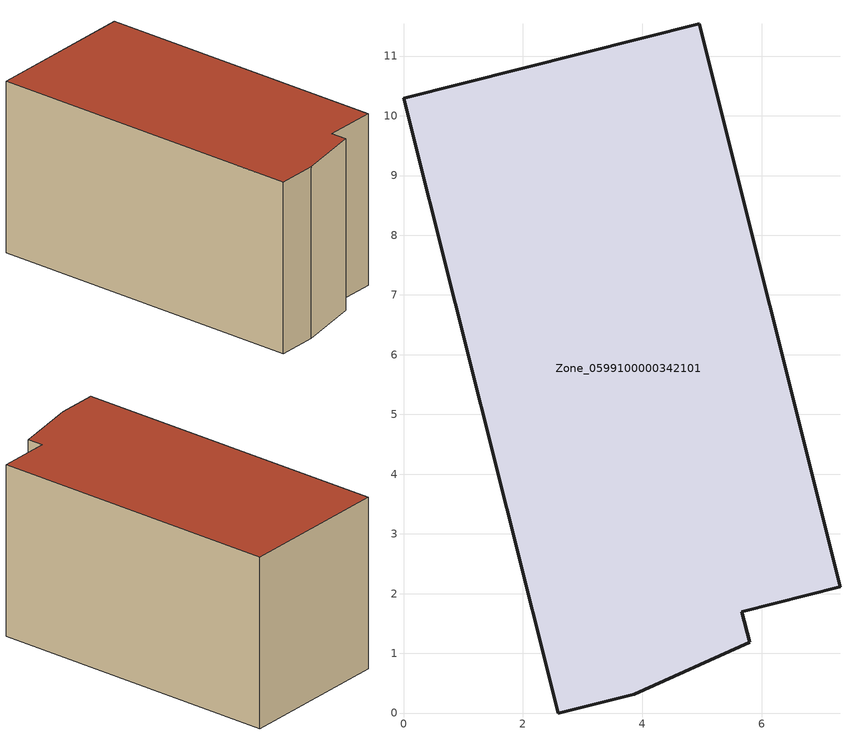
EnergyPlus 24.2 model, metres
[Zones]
Zone_0599100000342101
 floor ground (C_G): 5.66,1.7 5.79,1.18 3.86,0.32 2.59,0 0,10.3 4.95,11.54 7.31,2.11 z0
 wall outside (C_F): 4.95,11.54 0,10.3 2.59,0 3.86,0.32 5.79,1.18 5.66,1.7 7.31,2.11 4.95,11.54 z0:5.7
 roof outside (C_R): 5.79,1.18 5.66,1.7 7.31,2.11 4.95,11.54 0,10.3 2.59,0 3.86,0.32 z5.7
[BUILDING]
Pand.0599100000342101: North Axis=0; Terrain=City; Loads Convergence Tolerance Value=0.04; Temperature Convergence Tolerance Value=0.4; Solar Distribution=FullExterior; Maximum Number of Warmup Days=25; Minimum Number of Warmup Days=1
[Site:Location]
Rotterdam.The.Hague.AP_ZH_NLD Design_Conditions: Latitude=51.96; Longitude=4.45; Time Zone=1; Elevation=-4.5
[SITE:GROUNDTEMPERATURE:BUILDINGSURFACE]
18, 18, 18, 18, 18, 18, 18, 18, 18, 18, 18, 18
[MATERIAL] Thermal Absorptance=0.9; Solar Absorptance=0.7; Visible Absorptance=0.7
Name | Roughness | Thickness | Conductivity | Density | Specific Heat
G.TI.1992-2005 | MediumSmooth | 0.15 | 0.06 | 540 | 1210
F.TI.1992-2005 | Rough | 0.3 | 0.12 | 1920 | 840
R.TI.1992-2005 | MediumRough | 0.2 | 0.08 | 1500 | 1000
[CONSTRUCTION]
C_G: G.TI.1992-2005
C_F: F.TI.1992-2005
C_R: R.TI.1992-2005
[ZONE]
Zone_0599100000342101: Type=1; Multiplier=1; Ceiling Height=Autocalculate; Volume=Autocalculate; Floor Area=autocalculate; Part of Total Floor Area=Yes
[ZONEINFILTRATION:DESIGNFLOWRATE]
Infil_Zone_0599100000342101: Zone or ZoneList or Space or SpaceList=Zone_0599100000342101; Schedule=AlwaysOn; Design Flow Rate Calculation Method=Flow/Area; Flow Rate per Floor Area=0.0015; Constant Term Coefficient=1; Temperature Term Coefficient=0; Velocity Term Coefficient=0; Velocity Squared Term Coefficient=0
[HVACTEMPLATE:ZONE:IDEALLOADSAIRSYSTEM]
Zone_0599100000342101: Maximum Heating Supply Air Temperature=50; Minimum Cooling Supply Air Temperature=13; Maximum Heating Supply Air Humidity Ratio=0.0156; Minimum Cooling Supply Air Humidity Ratio=0.0077; Heating Limit=NoLimit; Cooling Limit=NoLimit; Dehumidification Control Type=ConstantSensibleHeatRatio; Cooling Sensible Heat Ratio=0.7; Dehumidification Setpoint=60; Humidification Control Type=None; Humidification Setpoint=30; Outdoor Air Method=None; Outdoor Air Flow Rate per Person=0.00944; Outdoor Air Flow Rate per Zone Floor Area=0; Outdoor Air Flow Rate per Zone=0; Demand Controlled Ventilation Type=None; Outdoor Air Economizer Type=NoEconomizer; Heat Recovery Type=None; Sensible Heat Recovery Effectiveness=0.7; Latent Heat Recovery Effectiveness=0.65
[ZONECONTROL:THERMOSTAT]
ThermostatControl_Zone_0599100000342101: Zone or ZoneList=Zone_0599100000342101; Control Type Schedule=DualSetpointControlType; Control 1=Thermostat_Zone_0599100000342101; Temperature Difference Between Cutout And Setpoint=0
[THERMOSTATSETPOINT:DUALSETPOINT]
Thermostat_Zone_0599100000342101: Heating Setpoint Temperature Schedule=HeatingSetpoint_Zone_0599100000342101; Cooling Setpoint Temperature Schedule=CoolingSetpoint_Zone_0599100000342101
[SCHEDULE:COMPACT]
HeatingSetpoint_Zone_0599100000342101: Through: 12/31, For: AllDays, Until: 24:00, 21
CoolingSetpoint_Zone_0599100000342101: Through: 12/31, For: AllDays, Until: 24:00, 24
DualSetpointControlType: Through: 12/31, For: AllDays, Until: 24:00, 4
AlwaysOn: Through: 12/31, For: AllDays, Until: 24:00, 1
